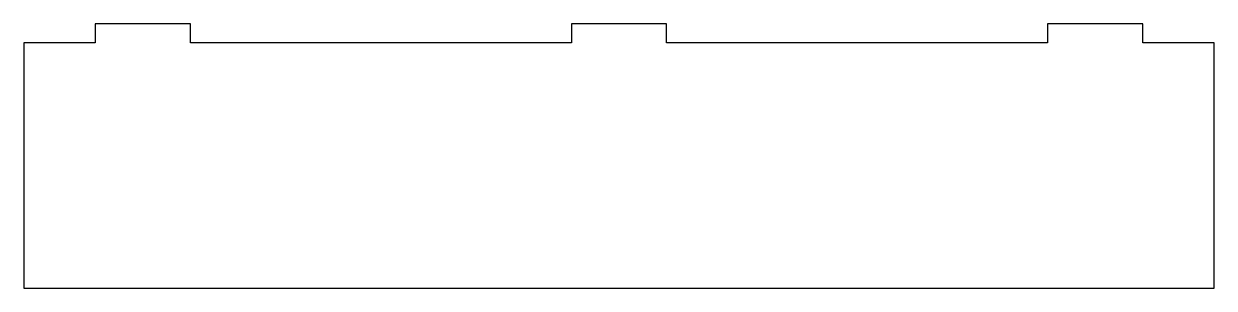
# Model space of a CAD drawing. Header units: millimetres. Extents: x -125 to 125, y -28 to 28.
import ezdxf

# ---------------------------------------------------------------- set-up
doc = ezdxf.new("R2010")
doc.units = ezdxf.units.MM

msp = doc.modelspace()

# ---------------------------------------------------------------- linework, layer by layer
at = {"color": 7, "linetype": 'Continuous', "lineweight": 25}
for p, q in [((-90, 27.75), (-110, 27.75)), ((-110, 27.75), (-110, 23.75)), ((-90, 23.75), (-90, 27.75)), ((10, 27.75), (-10, 27.75)), ((-10, 27.75), (-10, 23.75)), ((10, 23.75), (10, 27.75)), ((110, 27.75), (90, 27.75)), ((90, 27.75), (90, 23.75)), ((110, 23.75), (110, 27.75)), ((-125, 23.75), (-125, -27.75)), ((-110, 23.75), (-125, 23.75)), ((-10, 23.75), (-90, 23.75)), ((90, 23.75), (10, 23.75)), ((125, 23.75), (110, 23.75)), ((125, -27.75), (125, 23.75)), ((-125, -27.75), (125, -27.75))]:
    msp.add_line(p, q, dxfattribs=at)

doc.saveas('drawing.dxf')
